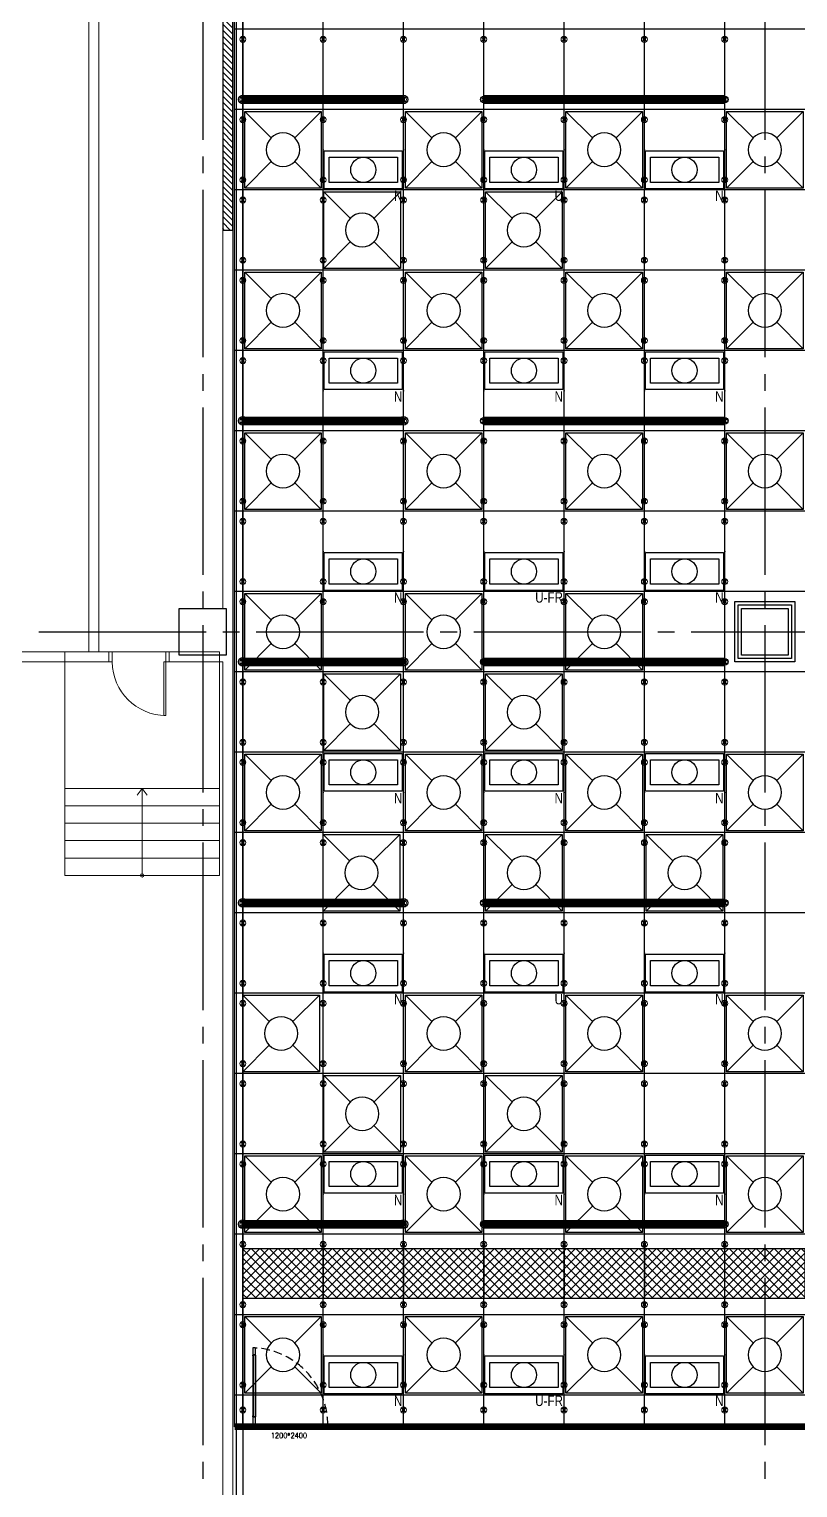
# Model space of a CAD drawing. Extents: x -17313 to 41501, y -1010 to 11880.
# Drawn here: x 1541 to 2689, y 221 to 2400 of the extents above; entities that cross this region are included whole.
import ezdxf
from ezdxf.enums import TextEntityAlignment as Align

# ---------------------------------------------------------------- set-up
doc = ezdxf.new("R2010")
doc.units = 0
doc.header["$LTSCALE"] = 100
doc.linetypes.add('188K-SM-03-F10-ARCH-PA-Y2257103$0$AP5A-SM-03-F20-ARCH-PA-Y2230801+Y2230803$0$ALL-PA-TXT-Y2221201$0$DASHED', pattern=[19.05, 12.7, -6.35])
doc.linetypes.add('X-S-FAB-L10$0$COL-CEN-LIN', pattern=[3.25, 2.5, -0.25, 0.25, -0.25])
for name, color, linetype in [('0-xref', 8, 'Continuous'), ('188K-SM-03-F10-ARCH-CEIL-Y2257103$0$K-CEIL-4.2', 8, 'Continuous'), ('188K-SM-03-F10-ARCH-CEIL-Y2257103$0$K-CEIL-4.2-AREA', 8, 'Continuous'), ('188K-SM-03-F10-ARCH-PA-Y2257103$0$K-Door', 53, 'Continuous'), ('188K-SM-03-F10-ARCH-PA-Y2257103$0$K-P1S-4.2-單抗', 53, 'Continuous'), ('188K-SM-03-F10-ARCH-PA-Y2257103$0$K-岩棉 2hr 7.5-單抗', 53, 'Continuous'), ('188K-SM-03-F10-ARCH-PA-Y2257103$0$K-岩棉 2hr 7.5-非抗', 53, 'Continuous'), ('188K-SM-06-F10-ELEC-LIGHT-Y2257103$0$E-LIGHT(W)-N', 253, 'Continuous'), ('188K-SM-06-F10-ELEC-LIGHT-Y2257103$0$E-LIGHT(W)-U FR', 253, 'Continuous'), ('188K-SM-06-F10-ELEC-LIGHT-Y2257103$0$E-LIGHT(W)-U XLPE', 253, 'Continuous'), ('188K-SM-06-F10-HVAC-FFU-Y2257103$0$AC-FFU-ULPA', 254, 'Continuous'), ('188K-SM-07-F15-ARCH-CATW-Y2257103$0$K-安全母索', 6, 'Continuous'), ('188K-SM-07-F15-ARCH-CATW-Y2257103$0$K-扶手', 160, 'Continuous'), ('188K-SM-07-F15-ARCH-CATW-Y2257103$0$K-貓道板-主走道', 171, 'Continuous'), ('X-S-FAB-L10$0$0-DIM-TXT', 8, 'Continuous'), ('X-S-FAB-L10$0$A-STRS', 8, 'Continuous'), ('X-S-FAB-L10$0$A-WALL-IN', 8, 'Continuous'), ('X-S-FAB-L10$0$A-WALL-IN.200K', 8, 'Continuous'), ('X-S-FAB-L10$0$BLOCK', 8, 'Continuous'), ('X-S-FAB-L10$0$CCL', 8, 'X-S-FAB-L10$0$COL-CEN-LIN'), ('X-S-FAB-L10$0$COL-S', 8, 'Continuous'), ('X-S-FAB-L10$0$Door', 8, 'Continuous'), ('X-S-FAB-L10$0$S-SLAB-SHOW', 8, 'Continuous'), ('X-S-FAB-L10$0$WALL_188K_IN', 8, 'Continuous')]:
    doc.layers.add(name, color=color, linetype=linetype)
doc.layers.add('188K-SM-03-F10-ARCH-CEIL-Y2257103$0$K-吊點-標準', color=8, linetype='Continuous', lineweight=9)
doc.layers.add('188K-SM-06-F10-ELEC-LIGHT-Y2257103$0$Defpoints-CAS', color=253, linetype='Continuous', plot=False)
doc.styles.add('188K-SM-03-F10-ARCH-PA-Y2257103$0$AP5A-SM-03-F20-ARCH-PA-Y2230801+Y2230803$0$ALL-PA-TXT-Y2221201$0$Standard', font='txt.shx', dxfattribs={"bigfont": 'chineset.shx'})
doc.styles.add('188K-SM-06-F10-ELEC-LIGHT-Y2257103$0$Standard', font='arial.ttf')
doc.styles.add('X-S-FAB-L10$0$CHINA', font='simplex.shx', dxfattribs={"width": 0.75, "bigfont": 'chineset.shx'})
doc.styles.add('X-S-FAB-L10$0$Standard', font='', dxfattribs={"width": 0.8})
doc.styles.add('X-S-FAB-L10$0$TG_NOTE_TEXT', font='simplex.shx', dxfattribs={"width": 0.75, "bigfont": 'chineset.shx'})
doc.styles.get('X-S-FAB-L10$0$Standard').set_extended_font_data('Microsoft JhengHei')
doc.linetypes.add('188K-SM-07-F15-ARCH-CATW-Y2257103$0$FENCELINE1', pattern='A,6.35,-2.54,[133,ltypeshp.shx,S=2.54,R=0,X=-2.54,Y=0],-2.54,25.4', length=36.83)

# ---------------------------------------------------------------- blocks, each defined once
blk = doc.blocks.new('X-S-FAB-L10$0$FAB2-L05')
at = {"layer": 'X-S-FAB-L10$0$CCL'}
for p, q in [((-24360, 11005), (-24360, 0)), ((-23520, 11005), (-23520, 0)), ((-26880, 2220), (1210, 2220))]:
    blk.add_line(p, q, dxfattribs=at)
at = {"layer": 'X-S-FAB-L10$0$COL-S'}
for points in [[(-24395, 2255), (-24325, 2255), (-24325, 2185), (-24395, 2185)], [(-23555, 2255), (-23485, 2255), (-23485, 2185), (-23555, 2185)]]:
    blk.add_lwpolyline(points, close=True, dxfattribs=at)
blk = doc.blocks.new('X-S-FAB-L10$0$萬用門(22改)-REVISED[9]_1')
at = {"layer": 'X-S-FAB-L10$0$Door', "color": 4, "lineweight": 0}
for p, q in [((1665, 1470), (1660, 1470)), ((1660, 1470), (1660, 1455)), ((1665, 1455), (1665, 1470)), ((1750, 1470), (1745, 1470)), ((1745, 1470), (1745, 1455)), ((1750, 1455), (1750, 1470)), ((1660, 1455), (1665, 1455)), ((1742, 1375), (1742, 1455)), ((1742, 1455), (1745, 1455)), ((1745, 1455), (1745, 1375)), ((1745, 1455), (1750, 1455)), ((1745, 1375), (1742, 1375))]:
    blk.add_line(p, q, dxfattribs=at)
blk.add_arc((1745, 1455), 80, 180, 270, dxfattribs=at)
blk = doc.blocks.new('X-S-FAB-L10')
at = {"layer": 'X-S-FAB-L10$0$WALL_188K_IN'}
h = blk.add_hatch(dxfattribs=at)
h.set_pattern_fill('LINE', color=256, scale=2, angle=135)
h.set_pattern_definition([(135, (1845, 2401.6165), (-4.49013, -4.49013), [])])
h.paths.add_polyline_path([(1845, 2100), (1845, 2500), (1830, 2500), (1830, 2100)])
at = {"layer": 'X-S-FAB-L10$0$A-STRS', "lineweight": 0}
for p, q in [((1825, 1266), (1594, 1266)), ((1594, 1266), (1594, 1136)), ((1825, 1266), (1594, 1266)), ((1594, 1266), (1594, 1240)), ((1709.5, 1266), (1702, 1256)), ((1709.5, 1240), (1709.5, 1266)), ((1717, 1256), (1709.5, 1266)), ((1825, 1136), (1825, 1266)), ((1825, 1240), (1825, 1266)), ((1594, 1240), (1825, 1240)), ((1825, 1240), (1594, 1240)), ((1594, 1240), (1594, 1214)), ((1594, 1240), (1825, 1240)), ((1709.5, 1162), (1709.5, 1240)), ((1825, 1214), (1825, 1240)), ((1594, 1214), (1825, 1214)), ((1825, 1214), (1594, 1214)), ((1594, 1214), (1594, 1188)), ((1594, 1214), (1825, 1214)), ((1825, 1188), (1825, 1214)), ((1594, 1188), (1825, 1188)), ((1825, 1188), (1594, 1188)), ((1594, 1188), (1594, 1162)), ((1594, 1188), (1825, 1188)), ((1825, 1162), (1825, 1188)), ((1594, 1162), (1825, 1162)), ((1825, 1162), (1594, 1162)), ((1594, 1162), (1594, 1136)), ((1594, 1162), (1825, 1162)), ((1709.5, 1136), (1709.5, 1162)), ((1825, 1136), (1825, 1162)), ((1594, 1136), (1825, 1136)), ((1594, 1136), (1825, 1136))]:
    blk.add_line(p, q, dxfattribs=at)
at = {"layer": 'X-S-FAB-L10$0$A-STRS', "lineweight": 0, "flags": 128}
blk.add_lwpolyline([(1712, 1136, 1), (1707, 1136, 1)], format="xyb", close=True, dxfattribs=at)
at = {"layer": 'X-S-FAB-L10$0$A-WALL-IN', "lineweight": 0}
for p, q in [((1845, 2100), (1830, 2100)), ((1660, 1455), (1660, 1470)), ((1750, 1455), (1750, 1470))]:
    blk.add_line(p, q, dxfattribs=at)
at = {"layer": 'X-S-FAB-L10$0$A-WALL-IN', "lineweight": 0, "flags": 128}
for points in [[(1830, 2100), (1830, 1535)], [(1845, -35), (1845, 2100)], [(1660, 1470), (935, 1470)], [(1765, 1470), (1750, 1470)], [(-38.1, 1455), (1660, 1455)], [(1750, 1455), (1830, 1455)], [(1830, 1455), (1830, 35)]]:
    blk.add_lwpolyline(points, dxfattribs=at)
at = {"layer": 'X-S-FAB-L10$0$A-WALL-IN.200K', "lineweight": 0}
for p, q in [((1630, 2484), (1630, 1470)), ((1645, 1470), (1645, 2484))]:
    blk.add_line(p, q, dxfattribs=at)
at = {"layer": 'X-S-FAB-L10$0$COL-S'}
for p, q in [((1765, 1535), (1835, 1535)), ((1765, 1465), (1765, 1535)), ((1835, 1535), (1835, 1465)), ((2605, 1535), (2675, 1535)), ((2605, 1465), (2605, 1535)), ((2675, 1535), (2675, 1465)), ((1835, 1465), (1765, 1465)), ((2675, 1465), (2605, 1465))]:
    blk.add_line(p, q, dxfattribs=at)
at = {"layer": 'X-S-FAB-L10$0$S-SLAB-SHOW', "lineweight": 0, "flags": 128}
blk.add_lwpolyline([(1594, 1266), (1825, 1266), (1825, 1470), (1594, 1470)], close=True, dxfattribs=at)
at = {"layer": 'X-S-FAB-L10$0$WALL_188K_IN'}
blk.add_lwpolyline([(1845, 2100), (1845, 2500), (1830, 2500), (1830, 2100)], close=True, dxfattribs=at)
at = {"layer": 'X-S-FAB-L10$0$BLOCK'}
blk.add_blockref('X-S-FAB-L10$0$FAB2-L05', (26160, -720), dxfattribs=at)
at = {"layer": 'X-S-FAB-L10$0$Door', "lineweight": 0}
blk.add_blockref('X-S-FAB-L10$0$萬用門(22改)-REVISED[9]_1', (0, 0), dxfattribs=at)
at = {"style": 'X-S-FAB-L10$0$TG_NOTE_TEXT', "width": 0.5, "flags": 1}
for p in [(7463.3, 9020), (18268.3, 8649), (11197.8, 4800.2), (16485.8, 4800.2), (25420.3, 2635), (13360, 320, 0), (7463.3, -33.3)]:
    blk.add_attdef('WH', text='', height=20, dxfattribs=at).set_placement(p, align=Align.BOTTOM_LEFT)
at = {"width": 0.5}
for style, p in [('X-S-FAB-L10$0$TG_NOTE_TEXT', (7585, 9020)), ('X-S-FAB-L10$0$TG_NOTE_TEXT', (18390, 8649)), ('X-S-FAB-L10$0$TG_NOTE_TEXT', (11117.5, 4813.5)), ('X-S-FAB-L10$0$TG_NOTE_TEXT', (16607.5, 4813.5)), ('X-S-FAB-L10$0$TG_NOTE_TEXT', (25350, 2635)), ('X-S-FAB-L10$0$Standard', (13129.4, 325, 0)), ('X-S-FAB-L10$0$TG_NOTE_TEXT', (7585, -20))]:
    blk.add_attdef('DESC', text='', height=10, dxfattribs=dict(at, style=style)).set_placement(p, align=Align.BOTTOM_LEFT)
for tag, style, p in [('TYPE', 'X-S-FAB-L10$0$TG_NOTE_TEXT', (7619.3, 9020)), ('NO', 'X-S-FAB-L10$0$TG_NOTE_TEXT', (7650.1, 9020)), ('TYPE', 'X-S-FAB-L10$0$TG_NOTE_TEXT', (18424.2, 8649)), ('NO', 'X-S-FAB-L10$0$TG_NOTE_TEXT', (18455, 8649)), ('NO', 'X-S-FAB-L10$0$TG_NOTE_TEXT', (11088.6, 4813.5)), ('TYPE', 'X-S-FAB-L10$0$TG_NOTE_TEXT', (11151.8, 4813.5)), ('TYPE', 'X-S-FAB-L10$0$TG_NOTE_TEXT', (16641.8, 4813.5)), ('NO', 'X-S-FAB-L10$0$TG_NOTE_TEXT', (16672.6, 4813.5)), ('NO', 'X-S-FAB-L10$0$TG_NOTE_TEXT', (25313, 2635)), ('TYPE', 'X-S-FAB-L10$0$TG_NOTE_TEXT', (25350, 2635)), ('NO', 'X-S-FAB-L10$0$Standard', (13100, 320, 0)), ('TYPE', 'X-S-FAB-L10$0$Standard', (13129.4, 320, 0)), ('TYPE', 'X-S-FAB-L10$0$TG_NOTE_TEXT', (7619.3, -20)), ('NO', 'X-S-FAB-L10$0$TG_NOTE_TEXT', (7650.1, -20))]:
    blk.add_attdef(tag, text='', height=10, dxfattribs=dict(at, style=style)).set_placement(p, align=Align.BOTTOM_RIGHT)
at = {"style": 'X-S-FAB-L10$0$TG_NOTE_TEXT', "width": 0.5, "flags": 1}
for rotation, p in [(180, (43, 7480)), (180, (943, 7480)), (90, (24310, 3717.8)), (270, (17080, 1711.7))]:
    blk.add_attdef('WH', text='', height=20, rotation=rotation, dxfattribs=at).set_placement(p, align=Align.BOTTOM_LEFT)
at = {"width": 0.5}
for rotation, style, p in [(180, 'X-S-FAB-L10$0$Standard', (317.6, 7480)), (180, 'X-S-FAB-L10$0$Standard', (1217.6, 7480)), (90, 'X-S-FAB-L10$0$TG_NOTE_TEXT', (24310, 3647.5)), (270, 'X-S-FAB-L10$0$TG_NOTE_TEXT', (17080, 1605))]:
    blk.add_attdef('DESC', text='', height=10, rotation=rotation, dxfattribs=dict(at, style=style)).set_placement(p, align=Align.BOTTOM_LEFT)
for tag, rotation, style, p in [('TYPE', 180, 'X-S-FAB-L10$0$Standard', (317.6, 7480)), ('NO', 180, 'X-S-FAB-L10$0$Standard', (347, 7480)), ('TYPE', 180, 'X-S-FAB-L10$0$Standard', (1217.6, 7480)), ('NO', 180, 'X-S-FAB-L10$0$Standard', (1247, 7480)), ('TYPE', 90, 'X-S-FAB-L10$0$TG_NOTE_TEXT', (24310, 3647.5)), ('NO', 90, 'X-S-FAB-L10$0$TG_NOTE_TEXT', (24310, 3610.5)), ('TYPE', 270, 'X-S-FAB-L10$0$TG_NOTE_TEXT', (17080, 1605)), ('NO', 270, 'X-S-FAB-L10$0$TG_NOTE_TEXT', (17080, 1573))]:
    blk.add_attdef(tag, text='', height=10, rotation=rotation, dxfattribs=dict(at, style=style)).set_placement(p, align=Align.BOTTOM_RIGHT)
at = {"layer": 'X-S-FAB-L10$0$0-DIM-TXT', "style": 'X-S-FAB-L10$0$CHINA', "width": 0.75}
for p in [(667.4, 7855.1, -2689.4), (22627.4, 6728.8), (25644.7, 6728.8), (24778.8, 5569.1), (1118.3, 4980), (417.8, 4594.6), (23874.8, 4355), (22927.4, 4330.1), (23749.9, 3901.4), (417.8, 3765.2), (1118.3, 3730), (417.8, 3115.8), (536.9, 2227.8), (16909, 1782.7), (888.4, 880.5), (16977.4, 750), (18878.8, 750), (25641.2, 553.2), (21364, 526.9)]:
    blk.add_attdef('HIG', text='', height=80, dxfattribs=at).set_placement(p, align=Align.MIDDLE_LEFT)
blk = doc.blocks.new('188K-SM-03-F10-ARCH-CEIL-Y2257103$0$A$C2CA95053')
h = blk.add_hatch(color=256)
edge = h.paths.add_edge_path()
edge.add_arc((0, 0), 0.5, 0, 360)
for p, q in [((3.2, 3.2), (-3.2, -3.2)), ((3.2, -3.2), (-3.2, 3.2))]:
    blk.add_line(p, q)
blk.add_lwpolyline([(-1.6, 2.5), (-1.6, -2.5), (1.6, -2.5), (1.6, 2.5)], close=True)
for radius in [4.5, 0.5]:
    blk.add_circle((0, 0), radius)
blk = doc.blocks.new('188K-SM-03-F10-ARCH-CEIL-Y2257103$0$天花板吊點-附調整片 - 3_8_螺桿吊架 100 mm 高調整片-V1-1FL')
blk.add_blockref('188K-SM-03-F10-ARCH-CEIL-Y2257103$0$A$C2CA95053', (0, 0))
blk = doc.blocks.new('188K-SM-03-F10-ARCH-CEIL-Y2257103')
at = {"layer": '188K-SM-03-F10-ARCH-CEIL-Y2257103$0$K-CEIL-4.2'}
for p, q in [((1860, 312.7), (1860, 8632.2)), ((1980, 312.7), (1980, 8632.2)), ((2100, 312.7), (2100, 8632.2)), ((2220, 312.7), (2220, 8632.2)), ((2340, 312.7), (2340, 8632.2)), ((2460, 312.7), (2460, 8632.2)), ((2580, 312.7), (2580, 8632.2)), ((24297.2, 2400), (1847.7, 2400)), ((5047.2, 2280), (1847.7, 2280)), ((5047.2, 2160), (1847.7, 2160)), ((16747.2, 2040), (1847.7, 2040)), ((16747.2, 1920), (1847.7, 1920)), ((16747.2, 1800), (1847.7, 1800)), ((16747.2, 1680), (1847.7, 1680)), ((16747.2, 1560), (1847.7, 1560)), ((16747.2, 1440), (1847.7, 1440)), ((16747.2, 1320), (1847.7, 1320)), ((16747.2, 1200), (1847.7, 1200)), ((16747.2, 1080), (1847.7, 1080)), ((16747.2, 960), (1847.7, 960)), ((16747.2, 840), (1847.7, 840)), ((16747.2, 720), (1847.7, 720)), ((16747.2, 600), (1847.7, 600)), ((16747.2, 480), (1847.7, 480)), ((16747.2, 360), (1847.7, 360))]:
    blk.add_line(p, q, dxfattribs=at)
at = {"layer": '188K-SM-03-F10-ARCH-CEIL-Y2257103$0$K-CEIL-4.2-AREA', "elevation": 0}
blk.add_lwpolyline([(24297.2, 2067.7), (16747.2, 2067.7), (16747.2, 312.7), (14882.2, 312.7), (14882.2, 42.7), (14157.7, 42.7), (14157.7, 312.7), (1847.7, 312.7), (1847.7, 8305.8), (1767.7, 8305.8), (1767.7, 8632.2), (17592.2, 8632.2), (17592.2, 8626.2), (18934.7, 8626.2), (18934.7, 8592.2), (19317.2, 8592.2), (19317.2, 7537.7), (19282.2, 7537.7), (19282.2, 7462.2), (19317.2, 7462.2), (19317.2, 7317.2), (21180, 7317.2)], dxfattribs=at)
at = {"layer": '188K-SM-03-F10-ARCH-CEIL-Y2257103$0$K-CEIL-4.2-AREA'}
blk.add_lwpolyline([(2605, 1535), (2675, 1535), (2675, 1465), (2605, 1465)], close=True, dxfattribs=at)
at = {"layer": '188K-SM-03-F10-ARCH-CEIL-Y2257103$0$K-吊點-標準', "color": 170, "lineweight": 18, "rotation": 179.9999999999997}
for p in [(1860, 2385), (1980, 2385), (2100, 2385), (2220, 2385), (2340, 2385), (2460, 2385), (2580, 2385), (1860, 2295), (1980, 2295), (2100, 2295), (2220, 2295), (2340, 2295), (2460, 2295), (2580, 2295), (1860, 2265), (1980, 2265), (2100, 2265), (2220, 2265), (2340, 2265), (2460, 2265), (2580, 2265), (1860, 2175), (1980, 2175), (2100, 2175), (2220, 2175), (2340, 2175), (2460, 2175), (2580, 2175), (1860, 2145), (1980, 2145), (2100, 2145), (2220, 2145), (2340, 2145), (2460, 2145), (2580, 2145), (1860, 2055), (1980, 2055), (2100, 2055), (2220, 2055), (2340, 2055), (2460, 2055), (2580, 2055), (1860, 2025), (1980, 2025), (2100, 2025), (2220, 2025), (2340, 2025), (2460, 2025), (2580, 2025), (1860, 1935), (1980, 1935), (2100, 1935), (2220, 1935), (2340, 1935), (2460, 1935), (2580, 1935), (1860, 1905), (1980, 1905), (2100, 1905), (2220, 1905), (2340, 1905), (2460, 1905), (2580, 1905), (1860, 1815), (1980, 1815), (2100, 1815), (2220, 1815), (2340, 1815), (2460, 1815), (2580, 1815), (1860, 1785), (1980, 1785), (2100, 1785), (2220, 1785), (2340, 1785), (2460, 1785), (2580, 1785), (1860, 1695), (1980, 1695), (2100, 1695), (2220, 1695), (2340, 1695), (2460, 1695), (2580, 1695), (1860, 1665), (1980, 1665), (2100, 1665), (2220, 1665), (2340, 1665), (2460, 1665), (2580, 1665), (1860, 1575), (1980, 1575), (2100, 1575), (2220, 1575), (2340, 1575), (2460, 1575), (2580, 1575), (1860, 1545), (1980, 1545), (2100, 1545), (2220, 1545), (2340, 1545), (2460, 1545), (2580, 1545), (1860, 1455), (1980, 1455), (2100, 1455), (2220, 1455), (2340, 1455), (2460, 1455), (2580, 1455), (1860, 1425), (1980, 1425), (2100, 1425), (2220, 1425), (2340, 1425), (2460, 1425), (2580, 1425), (1860, 1335), (1980, 1335), (2100, 1335), (2220, 1335), (2340, 1335), (2460, 1335), (2580, 1335), (1860, 1305), (1980, 1305), (2100, 1305), (2220, 1305), (2340, 1305), (2460, 1305), (2580, 1305), (1860, 1215), (1980, 1215), (2100, 1215), (2220, 1215), (2340, 1215), (2460, 1215), (2580, 1215), (1860, 1185), (1980, 1185), (2100, 1185), (2220, 1185), (2340, 1185), (2460, 1185), (2580, 1185), (1860, 1095), (1980, 1095), (2100, 1095), (2220, 1095), (2340, 1095), (2460, 1095), (2580, 1095), (1860, 1065), (1980, 1065), (2100, 1065), (2220, 1065), (2340, 1065), (2460, 1065), (2580, 1065), (1860, 975), (1980, 975), (2100, 975), (2220, 975), (2340, 975), (2460, 975), (2580, 975), (1860, 945), (1980, 945), (2100, 945), (2220, 945), (2340, 945), (2460, 945), (2580, 945), (1860, 855), (1980, 855), (2100, 855), (2220, 855), (2340, 855), (2460, 855), (2580, 855), (1860, 825), (1980, 825), (2100, 825), (2220, 825), (2340, 825), (2460, 825), (2580, 825), (1860, 735), (1980, 735), (2100, 735), (2220, 735), (2340, 735), (2460, 735), (2580, 735), (1860, 705), (1980, 705), (2100, 705), (2220, 705), (2340, 705), (2460, 705), (2580, 705), (1860, 615), (1980, 615), (2100, 615), (2220, 615), (2340, 615), (2460, 615), (2580, 615), (1860, 585), (1980, 585), (2100, 585), (2220, 585), (2340, 585), (2460, 585), (2580, 585), (1860, 495), (1980, 495), (2100, 495), (2220, 495), (2340, 495), (2460, 495), (2580, 495), (1860, 465), (1980, 465), (2100, 465), (2220, 465), (2340, 465), (2460, 465), (2580, 465), (1860, 375), (1980, 375), (2100, 375), (2220, 375), (2340, 375), (2460, 375), (2580, 375), (1860, 337.7, 0), (1980, 337.7, 0), (2100, 337.7, 0), (2220, 337.7, 0), (2340, 337.7, 0), (2460, 337.7, 0), (2580, 337.7, 0)]:
    blk.add_blockref('188K-SM-03-F10-ARCH-CEIL-Y2257103$0$天花板吊點-附調整片 - 3_8_螺桿吊架 100 mm 高調整片-V1-1FL', p, dxfattribs=at)
blk = doc.blocks.new('188K-SM-06-F10-HVAC-FFU-Y2257103$0$H-FU-U-12x12')
for p, q in [((423, 777), (28, 1172)), ((777, 777), (1172, 1172)), ((28, 28), (423, 423)), ((1172, 28), (777, 423))]:
    blk.add_line(p, q)
blk.add_lwpolyline([(1172, 28), (1172, 1172), (28, 1172), (28, 28)], close=True)
blk.add_circle((600, 600), 250)
blk = doc.blocks.new('188K-SM-06-F10-HVAC-FFU-Y2257103')
at = {"layer": '188K-SM-06-F10-HVAC-FFU-Y2257103$0$AC-FFU-ULPA', "xscale": -0.09999999999999432, "yscale": 0.09999999999999432, "zscale": 0.09999999999999432}
for p in [(1980, 2160), (2220, 2160), (2460, 2160), (2700, 2160), (2098.3, 2040), (2340, 2040), (1980, 1920), (2220, 1920), (2460, 1920), (2700, 1920), (1980, 1680), (2220, 1680), (2460, 1680), (2700, 1680), (1980, 1440), (2220, 1440), (2460, 1440), (2098.3, 1320), (2340, 1320), (1980, 1200), (2220, 1200), (2460, 1200), (2700, 1200), (2097.2, 1080), (2340, 1080), (2580, 1080), (1977.2, 840), (2220, 840), (2460, 840), (2700, 840), (2098.3, 720), (2340, 720), (1980, 600), (2220, 600), (2460, 600), (2700, 600), (1980, 360), (2220, 360), (2460, 360), (2700, 360)]:
    blk.add_blockref('188K-SM-06-F10-HVAC-FFU-Y2257103$0$H-FU-U-12x12', p, dxfattribs=at)
blk = doc.blocks.new('*U267')
for points in [[(-58.3, -28.3), (-58.3, 28.3), (58.3, 28.3), (58.3, -28.3)], [(-51, -18.8), (-51, 18.8), (51, 18.8), (51, -18.8)]]:
    blk.add_lwpolyline(points, close=True)
blk.add_circle((0, 0), 18.8)
at = {"layer": '188K-SM-06-F10-ELEC-LIGHT-Y2257103$0$Defpoints-CAS'}
for p in [(-60, 30), (60, 30), (-60, -30), (60, -30)]:
    blk.add_point(p, dxfattribs=at)
at = {"style": '188K-SM-06-F10-ELEC-LIGHT-Y2257103$0$Standard', "width": 0.8}
blk.add_text('N', height=15.5, dxfattribs=at).set_placement((58.3, -38.7), align=Align.MIDDLE_RIGHT)
blk = doc.blocks.new('*U266')
for points in [[(-58.3, -28.3), (-58.3, 28.3), (58.3, 28.3), (58.3, -28.3)], [(-51, -18.8), (-51, 18.8), (51, 18.8), (51, -18.8)]]:
    blk.add_lwpolyline(points, close=True)
blk.add_circle((0, 0), 18.8)
at = {"layer": '188K-SM-06-F10-ELEC-LIGHT-Y2257103$0$Defpoints-CAS'}
for p in [(-60, 30), (60, 30), (-60, -30), (60, -30)]:
    blk.add_point(p, dxfattribs=at)
at = {"style": '188K-SM-06-F10-ELEC-LIGHT-Y2257103$0$Standard', "width": 0.8}
blk.add_text('U', height=15.5, dxfattribs=at).set_placement((58.3, -38.7), align=Align.MIDDLE_RIGHT)
blk = doc.blocks.new('*U258')
for points in [[(-58.3, -28.3), (-58.3, 28.3), (58.3, 28.3), (58.3, -28.3)], [(-51, -18.8), (-51, 18.8), (51, 18.8), (51, -18.8)]]:
    blk.add_lwpolyline(points, close=True)
blk.add_circle((0, 0), 18.8)
at = {"layer": '188K-SM-06-F10-ELEC-LIGHT-Y2257103$0$Defpoints-CAS'}
for p in [(-60, 30), (60, 30), (-60, -30), (60, -30)]:
    blk.add_point(p, dxfattribs=at)
at = {"style": '188K-SM-06-F10-ELEC-LIGHT-Y2257103$0$Standard', "width": 0.8}
blk.add_text('U-FR', height=15.53, dxfattribs=at).set_placement((58.3, -38.7), align=Align.MIDDLE_RIGHT)
blk = doc.blocks.new('188K-SM-06-F10-ELEC-LIGHT-Y2257103')
at = {"layer": '188K-SM-06-F10-ELEC-LIGHT-Y2257103$0$E-LIGHT(W)-N'}
for p in [(2040, 2190), (2520, 2190), (2040, 1890), (2280, 1890), (2520, 1890), (2040, 1590), (2520, 1590), (2040, 1290), (2280, 1290), (2520, 1290), (2040, 990), (2520, 990), (2040, 690), (2280, 690), (2520, 690), (2040, 390), (2520, 390)]:
    blk.add_blockref('*U267', p, dxfattribs=at)
at = {"layer": '188K-SM-06-F10-ELEC-LIGHT-Y2257103$0$E-LIGHT(W)-U FR'}
for p in [(2280, 1590), (2280, 390)]:
    blk.add_blockref('*U258', p, dxfattribs=at)
at = {"layer": '188K-SM-06-F10-ELEC-LIGHT-Y2257103$0$E-LIGHT(W)-U XLPE'}
for p in [(2280, 2190), (2280, 990)]:
    blk.add_blockref('*U266', p, dxfattribs=at)
blk = doc.blocks.new('188K-SM-03-F10-ARCH-PA-Y2257103$0$單開庫板門-1200x2400)圓型拉環鎖+輔助鎖)')
at = {"ltscale": 0.1}
for p, q in [((26008.6, -11403.6), (26004.5, -11403.6)), ((26004.5, -11403.6), (26004.5, -11414.1)), ((26004.5, -11414.1), (26004.5, -11415.3)), ((26004.5, -11414.1), (26008.6, -11414.1)), ((26004.5, -11415.4), (26004.6, -11415.5)), ((26008.6, -11414), (26004.6, -11414)), ((26004.6, -11414.3), (26004.6, -11414.2)), ((26004.6, -11415.3), (26004.6, -11414.5)), ((26004.7, -11414.1), (26006.5, -11414.1)), ((26005.1, -11414.4), (26004.7, -11414.4)), ((26004.7, -11414.5), (26005.1, -11414.5)), ((26004.7, -11414.5), (26004.7, -11506)), ((26004.7, -11506), (26004.7, -11414.5)), ((26004.7, -11414.5), (26004.7, -11414.5)), ((26004.7, -11415.4), (26004.7, -11415.3)), ((26005.2, -11414.4), (26005.2, -11414.4)), ((26006.5, -11414.1), (26006.6, -11414.1)), ((26006.6, -11414.1), (26006.6, -11414.1)), ((26006.6, -11414.1), (26008.4, -11414.1)), ((26008.4, -11414.4), (26008, -11414.4)), ((26008, -11414.4), (26008, -11414.4)), ((26008, -11414.5), (26008.4, -11414.5)), ((26008.4, -11506), (26008.4, -11414.5)), ((26008.4, -11414.5), (26008.4, -11414.5)), ((26008.4, -11414.5), (26008.4, -11506)), ((26008.4, -11415.3), (26008.4, -11415.4)), ((26008.5, -11414.2), (26008.5, -11414.3)), ((26008.5, -11414.5), (26008.5, -11415.3)), ((26008.5, -11415.5), (26008.6, -11415.4)), ((26008.6, -11414.1), (26008.6, -11403.6)), ((26008.6, -11415.3), (26008.6, -11414.1)), ((25999.5, -11519.7), (25999.5, -11523.2)), ((26002.5, -11519.1), (26000, -11519.1)), ((26000, -11523.7), (26002.4, -11523.7)), ((26002.4, -11523.7), (26004.1, -11522.6)), ((26002.9, -11518.5), (26002.6, -11518.5)), ((26002.6, -11518.5), (26002.6, -11521)), ((26002.6, -11521.9), (26002.6, -11519.3)), ((26002.6, -11521), (26002.9, -11521)), ((26003.4, -11521.9), (26002.6, -11521.9)), ((26002.9, -11521), (26002.9, -11518.5)), ((26003.3, -11522.2), (26003.3, -11522)), ((26003.3, -11522), (26003.4, -11522)), ((26004, -11522.2), (26003.3, -11522.2)), ((26008.3, -11517.5), (26003.6, -11517.5)), ((26003.6, -11517.5), (26003.6, -11517.7)), ((26003.6, -11517.7), (26008.3, -11517.7)), ((26004.1, -11521.9), (26003.9, -11521.9)), ((26003.9, -11522), (26004, -11522)), ((26004, -11522), (26004, -11522.2)), ((26004.2, -11522.4), (26004.2, -11521.9)), ((26008.6, -11506.4), (26004.5, -11506.4)), ((26004.5, -11506.4), (26004.5, -11518)), ((26004.5, -11518), (26008.6, -11518)), ((26004.7, -11506), (26004.7, -11506)), ((26008.3, -11517.7), (26008.3, -11517.5)), ((26008.4, -11506), (26008.4, -11506)), ((26008.6, -11518), (26008.6, -11506.4)), ((26114.8, -11521.9), (26115.1, -11521.9)), ((26114.8, -11522.4), (26114.8, -11521.9)), ((26114.9, -11522), (26114.9, -11522.2)), ((26115.1, -11522), (26114.9, -11522)), ((26114.9, -11522.2), (26115.7, -11522.2)), ((26116.6, -11523.7), (26114.9, -11522.6)), ((26115.5, -11521.9), (26116.3, -11521.9)), ((26115.7, -11522), (26115.5, -11522)), ((26115.7, -11522.2), (26115.7, -11522)), ((26116.3, -11521.9), (26116.3, -11519.3)), ((26116.5, -11519.1), (26119, -11519.1)), ((26119, -11523.7), (26116.6, -11523.7)), ((26119.5, -11519.7), (26119.5, -11523.2))]:
    blk.add_line(p, q, dxfattribs=at)
for points in [[(25999.5, -11518.9), (25999.5, -11523.9)], [(26119.5, -11518.9), (26119.5, -11523.9)]]:
    blk.add_lwpolyline(points)
blk.add_lwpolyline([(26006.6, -11506.4), (26006.5, -11506.3), (26004.7, -11506.3, -0.414214), (26004.6, -11506.3), (26004.6, -11506.1, -0.414214), (26004.7, -11506.1), (26005.1, -11506.1, 0.414214), (26005.2, -11506.1), (26005.2, -11506, 0.414214), (26005.1, -11506), (26004.7, -11506, -0.414214), (26004.6, -11506), (26004.6, -11505.2, -0.414214), (26004.7, -11505.2), (26004.7, -11505.2, 0.414214), (26004.7, -11505.2), (26004.7, -11505, 0.72636), (26004.6, -11505), (26004.5, -11505.1, 0.158507), (26004.5, -11505.2), (26004.5, -11506.4, 0.414214), (26004.6, -11506.5), (26008.6, -11506.5, 0.414214), (26008.6, -11506.4), (26008.6, -11505.2, 0.158507), (26008.6, -11505.1), (26008.5, -11505, 0.72636), (26008.4, -11505), (26008.4, -11505.2, 0.414214), (26008.5, -11505.2, -0.414214), (26008.5, -11505.2), (26008.5, -11506, -0.414214), (26008.4, -11506), (26008, -11506, 0.414214), (26008, -11506), (26008, -11506.1, 0.414214), (26008, -11506.1), (26008.4, -11506.1, -0.414214), (26008.5, -11506.1), (26008.5, -11506.3, -0.414214), (26008.4, -11506.3), (26006.6, -11506.3)], format="xyb", close=True, dxfattribs=at)
for centre, radius, start, end in [((26004.6, -11414.1), 0.0313, 90, 180), ((26004.6, -11415.3), 0.0313, 180, 216.0274), ((26004.7, -11414.2), 0.0313, 90, 180), ((26004.7, -11414.3), 0.0313, 180, 270), ((26004.7, -11414.5), 0.0313, 90, 180), ((26004.7, -11415.3), 0.0209, 180, 270), ((26004.7, -11415.4), 0.0313, 216.0274, 360), ((26004.7, -11415.3), 0.0209, 360, 90), ((26005.1, -11414.4), 0.0313, 270, 0), ((26005.1, -11414.4), 0.0313, 0, 90), ((26008, -11414.4), 0.0313, 90, 180), ((26008, -11414.4), 0.0313, 180, 270), ((26008.4, -11414.2), 0.0313, 360, 90), ((26008.4, -11414.3), 0.0313, 270, 0), ((26008.4, -11414.5), 0.0313, 0, 90), ((26008.5, -11415.3), 0.0209, 90, 180), ((26008.5, -11415.4), 0.0313, 180, 323.9726), ((26008.5, -11415.3), 0.0209, 270, 360), ((26008.6, -11414.1), 0.0313, 360, 90), ((26008.6, -11415.3), 0.0313, 323.9726, 360)]:
    blk.add_arc(centre, radius, start, end, dxfattribs=at)
at = {"linetype": '188K-SM-03-F10-ARCH-PA-Y2257103$0$AP5A-SM-03-F20-ARCH-PA-Y2230801+Y2230803$0$ALL-PA-TXT-Y2221201$0$DASHED', "ltscale": 0.01}
blk.add_arc((26001.1, -11518.7), 115.3, 359.8531, 85.8135, dxfattribs=at)
at = {"ltscale": 0.1}
for centre, major_axis, start_param, end_param in [((26000, -11519.7), (0.369, -0.369), 2.356194, 3.926991), ((26000, -11523.2), (-0.369, -0.369), 5.497787, 7.068583), ((26002.5, -11519.3), (0.111, -0.111), 7.068583, 8.63938), ((26003.4, -11521.9), (-0.0369, -0.0369), 0.785398, 3.926991), ((26003.9, -11521.9), (-0.0369, -0.0369), 3.926991, 7.068583), ((26004.1, -11521.9), (0.0369, -0.0369), 7.068583, 8.63938), ((26003.9, -11522.4), (0.221, -0.221), 6.162283, 7.068583), ((26114.8, -11521.9), (-0.0369, -0.0369), -2.356194, -0.785398), ((26115.1, -11522.4), (-0.221, -0.221), -0.785398, 0.120903), ((26115.1, -11521.9), (0.0369, -0.0369), -0.785398, 2.356194), ((26115.5, -11521.9), (0.0369, -0.0369), 2.356194, 5.497787), ((26116.5, -11519.3), (-0.111, -0.111), -2.356194, -0.785398), ((26119, -11519.7), (-0.369, -0.369), 2.356194, 3.926991), ((26119, -11523.2), (0.369, -0.369), -0.785398, 0.785398)]:
    blk.add_ellipse(centre, major_axis=major_axis, ratio=1, start_param=start_param, end_param=end_param, dxfattribs=at)
at = {"ltscale": 0.1, "extrusion": (0, 0, -1)}
blk.add_ellipse((26003.1, -11517.9), major_axis=(-0.516, 0.516), ratio=1, start_param=5.497787, end_param=11.780972, dxfattribs=at)
at = {"color": 8, "ltscale": 0.1, "style": '188K-SM-03-F10-ARCH-PA-Y2257103$0$AP5A-SM-03-F20-ARCH-PA-Y2230801+Y2230803$0$ALL-PA-TXT-Y2221201$0$Standard', "width": 0.85}
blk.add_text('1200*2400', height=8, dxfattribs=at).set_placement((26058.4, -11534.4), align=Align.MIDDLE_CENTER)
blk = doc.blocks.new('188K-SM-03-F10-ARCH-PA-Y2257103')
at = {"layer": '188K-SM-03-F10-ARCH-PA-Y2257103$0$K-P1S-4.2-單抗'}
for p, q in [((7405, 315, 0), (1860, 315, 0)), ((7405, 310, 0), (1860, 310, 0))]:
    blk.add_line(p, q, dxfattribs=at)
for points in [[(2595, 1545), (2685, 1545), (2685, 1455), (2595, 1455)], [(2600, 1540), (2680, 1540), (2680, 1460), (2600, 1460)]]:
    blk.add_lwpolyline(points, close=True, dxfattribs=at)
at = {"layer": '188K-SM-03-F10-ARCH-PA-Y2257103$0$K-岩棉 2hr 7.5-單抗'}
for p, q in [((1850, 8308, 0), (1850, 310)), ((1860, 8318, 0), (1860, 310, 0))]:
    blk.add_line(p, q, dxfattribs=at)
at = {"layer": '188K-SM-03-F10-ARCH-PA-Y2257103$0$K-岩棉 2hr 7.5-非抗'}
for p, q in [((1850, 310), (1850, -7.5, 0)), ((1860, 310, 0), (1850, 310)), ((1860, 310, 0), (1860, -7.5, 0))]:
    blk.add_line(p, q, dxfattribs=at)
at = {"layer": '188K-SM-03-F10-ARCH-PA-Y2257103$0$K-Door'}
blk.add_blockref('188K-SM-03-F10-ARCH-PA-Y2257103$0$單開庫板門-1200x2400)圓型拉環鎖+輔助鎖)', (-24129.5, 11833.9, 0), dxfattribs=at)
blk = doc.blocks.new('188K-SM-07-F15-ARCH-CATW-Y2257103$0$貓道板-749x1196.5(主走道)')
h = blk.add_hatch()
h.set_pattern_fill('ANSI37', color=256, scale=30)
h.set_pattern_definition([(45, (0.75, 3e-16), (-67.352, 67.352), []), (135, (0.75, 3e-16), (-67.352, -67.352), [])])
h.paths.add_polyline_path([(-1199, 0), (-1199, 750), (-1, 750), (-1, 0)])
blk.add_lwpolyline([(-1199, 0), (-1199, 750), (-1, 750), (-1, 0)], close=True)
blk = doc.blocks.new('188K-SM-07-F15-ARCH-CATW-Y2257103$0$母索-2.4')
at = {"const_width": 13}
blk.add_lwpolyline([(0, 0), (0, 240)], dxfattribs=at)
for centre in [(0, 240), (0, 0)]:
    blk.add_circle(centre, 6.5)
blk = doc.blocks.new('188K-SM-07-F15-ARCH-CATW-Y2257103$0$母索-3.6')
at = {"const_width": 13}
blk.add_lwpolyline([(0, 0), (0, 360)], dxfattribs=at)
for centre in [(0, 360, 0), (0, 0)]:
    blk.add_circle(centre, 5)
blk = doc.blocks.new('188K-SM-07-F15-ARCH-CATW-Y2257103')
at = {"layer": '188K-SM-07-F15-ARCH-CATW-Y2257103$0$K-扶手', "linetype": '188K-SM-07-F15-ARCH-CATW-Y2257103$0$FENCELINE1', "ltscale": 0.03, "const_width": 10, "elevation": 0}
blk.add_lwpolyline([(1847.7, 312.7), (2940, 312.7)], dxfattribs=at)
at = {"layer": '188K-SM-07-F15-ARCH-CATW-Y2257103$0$K-安全母索'}
for name, p, rotation in [('188K-SM-07-F15-ARCH-CATW-Y2257103$0$母索-2.4', (2100, 2295), 90), ('188K-SM-07-F15-ARCH-CATW-Y2257103$0$母索-3.6', (2220, 2295), 270), ('188K-SM-07-F15-ARCH-CATW-Y2257103$0$母索-2.4', (2100, 1815), 90), ('188K-SM-07-F15-ARCH-CATW-Y2257103$0$母索-3.6', (2220, 1815), 270), ('188K-SM-07-F15-ARCH-CATW-Y2257103$0$母索-2.4', (2100, 1455), 90), ('188K-SM-07-F15-ARCH-CATW-Y2257103$0$母索-3.6', (2220, 1455), 270), ('188K-SM-07-F15-ARCH-CATW-Y2257103$0$母索-2.4', (2100, 1095), 90), ('188K-SM-07-F15-ARCH-CATW-Y2257103$0$母索-3.6', (2220, 1095), 270), ('188K-SM-07-F15-ARCH-CATW-Y2257103$0$母索-2.4', (2100, 615), 90), ('188K-SM-07-F15-ARCH-CATW-Y2257103$0$母索-3.6', (2220, 615), 270)]:
    blk.add_blockref(name, p, dxfattribs=dict(at, rotation=rotation))
at = {"layer": '188K-SM-07-F15-ARCH-CATW-Y2257103$0$K-貓道板-主走道', "xscale": 0.1, "yscale": 0.1, "zscale": 0.1, "rotation": 180}
for p in [(1860, 579), (1980, 579), (2100, 579), (2220, 579), (2340, 579), (2460, 579), (2580, 579)]:
    blk.add_blockref('188K-SM-07-F15-ARCH-CATW-Y2257103$0$貓道板-749x1196.5(主走道)', p, dxfattribs=at)

msp = doc.modelspace()

# ---------------------------------------------------------------- block references
at = {"layer": '0-xref'}
for name in ['X-S-FAB-L10', '188K-SM-06-F10-ELEC-LIGHT-Y2257103', '188K-SM-03-F10-ARCH-PA-Y2257103', '188K-SM-03-F10-ARCH-CEIL-Y2257103', '188K-SM-07-F15-ARCH-CATW-Y2257103', '188K-SM-06-F10-HVAC-FFU-Y2257103']:
    msp.add_blockref(name, (0, 0), dxfattribs=at)

doc.saveas('drawing.dxf')
